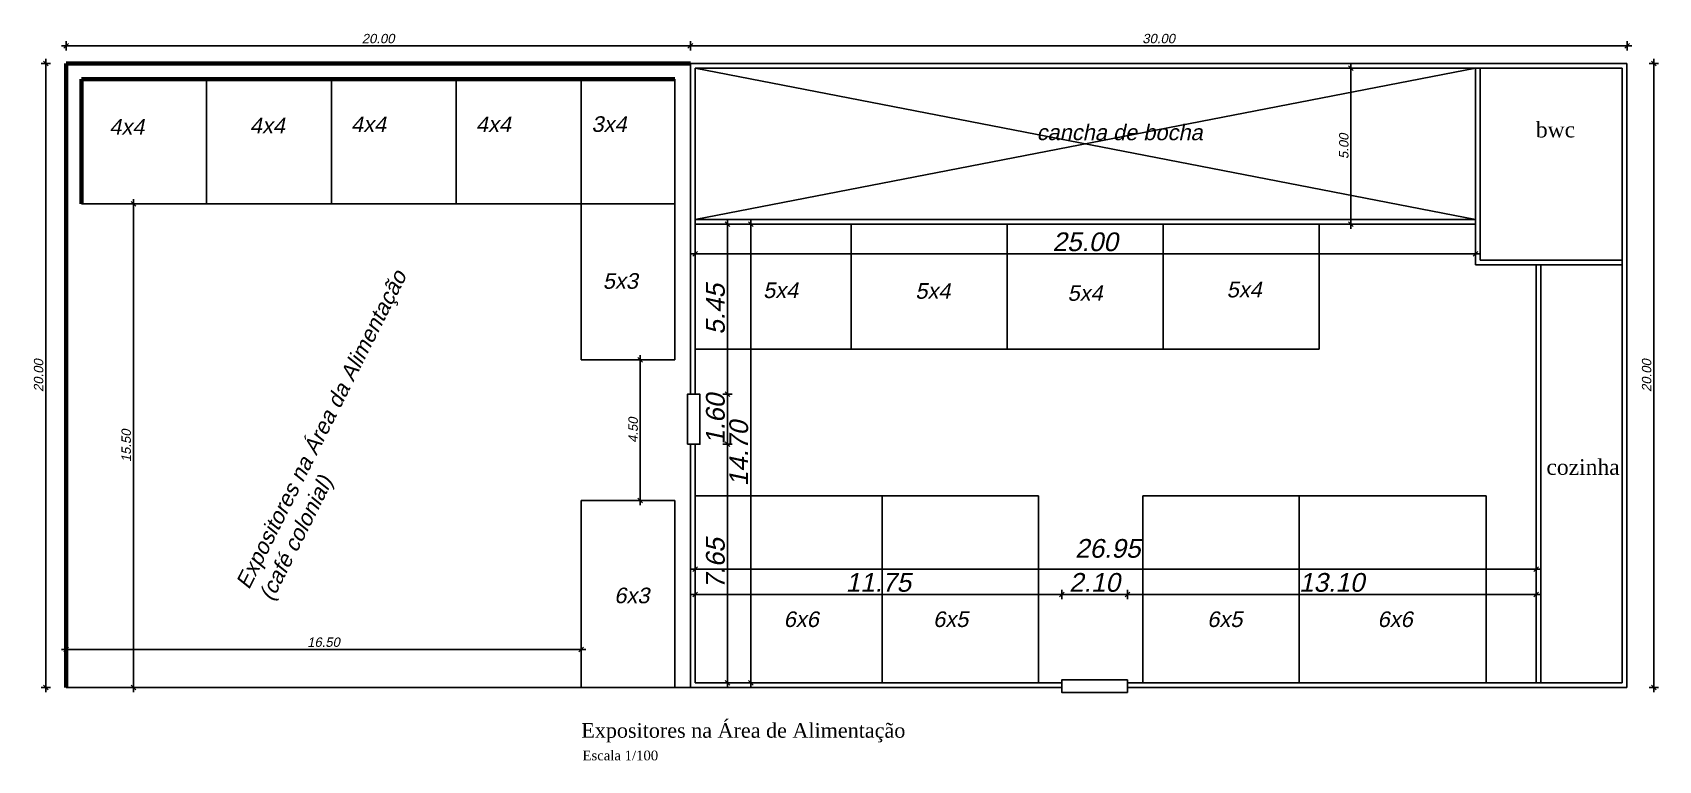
# Model space of a CAD drawing. Header units: metres. Extents: x 2113 to 5678, y -2764 to 956.
# Drawn here: x 3872.4 to 3924.5, y -1451 to -1427.7 of the extents above; entities that cross this region are included whole.
import ezdxf

# ---------------------------------------------------------------- set-up
doc = ezdxf.new("R2010")
doc.units = ezdxf.units.M
doc.header["$MEASUREMENT"] = 0
for name, color, linetype in [('COTASOK', 1, 'Continuous'), ('HACHURAS', 8, 'Continuous'), ('PAREDE', 7, 'Continuous')]:
    doc.layers.add(name, color=color, linetype=linetype)
doc.styles.add('JEF', font='times.ttf', dxfattribs={"height": 0.3})
doc.styles.add('ROMANS', font='romans.shx')
doc.styles.add('util2000', font='arial.ttf', dxfattribs={"oblique": 12.000028})
doc.dimstyles.new('int_1-50_m_MS_50', dxfattribs={"dimscale": 0.05, "dimtxt": 3, "dimasz": 1.5, "dimexe": 1, "dimexo": 0, "dimgap": 0.75, "dimtad": 1, "dimzin": 1, "dimdsep": 46, "dimtxsty": 'util2000', "dimblk": '_U2_SETA01', "dimcen": 1.5, "dimse1": 1, "dimse2": 1, "dimclrd": 1, "dimclre": 1, "dimclrt": 1, "dimazin": 3, "dimtfac": 1, "dimtix": 1, "dimtmove": 1, "dimatfit": 3, "dimldrblk": '_U2_SETA02', "dimfxl": 1, "dimtzin": 12, "dimarcsym": 0})

# ---------------------------------------------------------------- blocks, each defined once
blk = doc.blocks.new('_U2_SETA01')
at = {"color": 0}
for p, q in [((-1, 0), (1, 0)), ((0, -1), (0, 1))]:
    blk.add_line(p, q, dxfattribs=at)
blk.add_line((-0.5, -0.5), (0.5, 0.5))
blk = doc.blocks.new('*D615')
at = {"layer": 'Defpoints', "color": 0, "ltscale": 0.3, "transparency": 16777216}
for p in [(3893.479, -1428.136), (3873.479, -1428.707), (3893.479, -1428.669)]:
    blk.add_point(p, dxfattribs=at)
at = {"layer": 'PAREDE', "color": 1, "lineweight": -2, "ltscale": 0.3, "transparency": 16777216}
blk.add_line((3873.629, -1428.136), (3893.329, -1428.136), dxfattribs=at)
at = {"layer": 'PAREDE', "color": 1, "lineweight": -2, "ltscale": 0.3, "transparency": 16777216, "xscale": 0.15, "yscale": 0.15, "zscale": 0.15, "rotation": 180}
blk.add_blockref('_U2_SETA01', (3873.479, -1428.136), dxfattribs=at)
at = {"layer": 'PAREDE', "color": 1, "lineweight": -2, "ltscale": 0.3, "transparency": 16777216, "xscale": 0.15, "yscale": 0.15, "zscale": 0.15}
blk.add_blockref('_U2_SETA01', (3893.479, -1428.136), dxfattribs=at)
at = {"layer": 'PAREDE', "color": 1, "ltscale": 0.3, "transparency": 16777216, "insert": (3883.479, -1427.907), "char_height": 0.3, "attachment_point": 5, "style": 'util2000'}
blk.add_mtext('20.00', dxfattribs=at)
blk = doc.blocks.new('_U2_SETA02')
blk.add_solid([(-1, -0.17), (0, 0), (-1, 0.17)])
blk = doc.blocks.new('*D616')
at = {"layer": 'Defpoints', "color": 0, "ltscale": 0.3, "transparency": 16777216}
for p in [(3873.479, -1428.707), (3872.83, -1448.707), (3873.479, -1448.707)]:
    blk.add_point(p, dxfattribs=at)
at = {"layer": 'PAREDE', "color": 1, "lineweight": -2, "ltscale": 0.3, "transparency": 16777216}
blk.add_line((3872.83, -1428.857), (3872.83, -1448.557), dxfattribs=at)
at = {"layer": 'PAREDE', "color": 1, "lineweight": -2, "ltscale": 0.3, "transparency": 16777216, "xscale": 0.15, "yscale": 0.15, "zscale": 0.15}
for p, rotation in [((3872.83, -1428.707), 90), ((3872.83, -1448.707), 270)]:
    blk.add_blockref('_U2_SETA01', p, dxfattribs=dict(at, rotation=rotation))
at = {"layer": 'PAREDE', "color": 1, "ltscale": 0.3, "transparency": 16777216, "insert": (3872.602, -1438.707), "char_height": 0.3, "attachment_point": 5, "rotation": 90, "style": 'util2000'}
blk.add_mtext('20.00', dxfattribs=at)
blk = doc.blocks.new('*D617')
at = {"layer": 'Defpoints', "color": 0, "ltscale": 0.3, "transparency": 16777216}
for p in [(3923.489, -1428.136), (3893.479, -1428.707), (3923.489, -1428.707)]:
    blk.add_point(p, dxfattribs=at)
at = {"layer": 'PAREDE', "color": 1, "lineweight": -2, "ltscale": 0.3, "transparency": 16777216}
blk.add_line((3893.629, -1428.136), (3923.339, -1428.136), dxfattribs=at)
at = {"layer": 'PAREDE', "color": 1, "lineweight": -2, "ltscale": 0.3, "transparency": 16777216, "xscale": 0.15, "yscale": 0.15, "zscale": 0.15, "rotation": 180}
blk.add_blockref('_U2_SETA01', (3893.479, -1428.136), dxfattribs=at)
at = {"layer": 'PAREDE', "color": 1, "lineweight": -2, "ltscale": 0.3, "transparency": 16777216, "xscale": 0.15, "yscale": 0.15, "zscale": 0.15}
blk.add_blockref('_U2_SETA01', (3923.489, -1428.136), dxfattribs=at)
at = {"layer": 'PAREDE', "color": 1, "ltscale": 0.3, "transparency": 16777216, "insert": (3908.484, -1427.907), "char_height": 0.3, "attachment_point": 5, "style": 'util2000'}
blk.add_mtext('30.00', dxfattribs=at)
blk = doc.blocks.new('*D488')
at = {"layer": 'Defpoints', "color": 0, "ltscale": 0.3, "transparency": 16777216}
for p in [(3873.479, -1447.483), (3873.479, -1447.483), (3889.979, -1447.483)]:
    blk.add_point(p, dxfattribs=at)
at = {"layer": 'PAREDE', "color": 1, "lineweight": -2, "ltscale": 0.3, "transparency": 16777216}
blk.add_line((3889.829, -1447.483), (3873.629, -1447.483), dxfattribs=at)
at = {"layer": 'PAREDE', "color": 1, "lineweight": -2, "ltscale": 0.3, "transparency": 16777216, "xscale": 0.15, "yscale": 0.15, "zscale": 0.15, "rotation": 180}
blk.add_blockref('_U2_SETA01', (3873.479, -1447.483), dxfattribs=at)
at = {"layer": 'PAREDE', "color": 1, "lineweight": -2, "ltscale": 0.3, "transparency": 16777216, "xscale": 0.15, "yscale": 0.15, "zscale": 0.15}
blk.add_blockref('_U2_SETA01', (3889.979, -1447.483), dxfattribs=at)
at = {"layer": 'PAREDE', "color": 1, "ltscale": 0.3, "transparency": 16777216, "insert": (3881.729, -1447.255), "char_height": 0.3, "attachment_point": 5, "style": 'util2000'}
blk.add_mtext('16.50', dxfattribs=at)
blk = doc.blocks.new('*D618')
at = {"layer": 'Defpoints', "color": 0, "ltscale": 0.3, "transparency": 16777216}
for p in [(3891.479, -1438.207), (3891.479, -1442.707), (3891.876, -1442.707)]:
    blk.add_point(p, dxfattribs=at)
at = {"layer": 'PAREDE', "color": 1, "lineweight": -2, "ltscale": 0.3, "transparency": 16777216}
blk.add_line((3891.876, -1438.357), (3891.876, -1442.557), dxfattribs=at)
at = {"layer": 'PAREDE', "color": 1, "lineweight": -2, "ltscale": 0.3, "transparency": 16777216, "xscale": 0.15, "yscale": 0.15, "zscale": 0.15}
for p, rotation in [((3891.876, -1438.207), 90), ((3891.876, -1442.707), 270)]:
    blk.add_blockref('_U2_SETA01', p, dxfattribs=dict(at, rotation=rotation))
at = {"layer": 'PAREDE', "color": 1, "ltscale": 0.3, "transparency": 16777216, "insert": (3891.648, -1440.457), "char_height": 0.3, "attachment_point": 5, "rotation": 90, "style": 'util2000'}
blk.add_mtext('4.50', dxfattribs=at)
blk = doc.blocks.new('*D479')
at = {"layer": 'Defpoints', "color": 0, "ltscale": 0.3, "transparency": 16777216}
for p in [(3923.489, -1428.707), (3923.516, -1448.707), (3924.344, -1448.707)]:
    blk.add_point(p, dxfattribs=at)
at = {"layer": 'PAREDE', "color": 1, "lineweight": -2, "ltscale": 0.3, "transparency": 16777216}
blk.add_line((3924.344, -1428.857), (3924.344, -1448.557), dxfattribs=at)
at = {"layer": 'PAREDE', "color": 1, "lineweight": -2, "ltscale": 0.3, "transparency": 16777216, "xscale": 0.15, "yscale": 0.15, "zscale": 0.15}
for p, rotation in [((3924.344, -1428.707), 90), ((3924.344, -1448.707), 270)]:
    blk.add_blockref('_U2_SETA01', p, dxfattribs=dict(at, rotation=rotation))
at = {"layer": 'PAREDE', "color": 1, "ltscale": 0.3, "transparency": 16777216, "insert": (3924.116, -1438.707), "char_height": 0.3, "attachment_point": 5, "rotation": 90, "style": 'util2000'}
blk.add_mtext('20.00', dxfattribs=at)
blk = doc.blocks.new('*D579')
at = {"layer": 'Defpoints', "color": 0, "ltscale": 0.3, "transparency": 16777216}
for p in [(3914.643, -1428.857), (3915.103, -1428.857), (3915.103, -1433.857)]:
    blk.add_point(p, dxfattribs=at)
at = {"layer": 'PAREDE', "color": 1, "lineweight": -2, "ltscale": 0.3, "transparency": 16777216}
blk.add_line((3914.643, -1433.707), (3914.643, -1429.007), dxfattribs=at)
at = {"layer": 'PAREDE', "color": 1, "lineweight": -2, "ltscale": 0.3, "transparency": 16777216, "xscale": 0.15, "yscale": 0.15, "zscale": 0.15}
for p, rotation in [((3914.643, -1428.857), 90), ((3914.643, -1433.857), 270)]:
    blk.add_blockref('_U2_SETA01', p, dxfattribs=dict(at, rotation=rotation))
at = {"layer": 'PAREDE', "color": 1, "ltscale": 0.3, "transparency": 16777216, "insert": (3914.415, -1431.357), "char_height": 0.3, "attachment_point": 5, "rotation": 90, "style": 'util2000'}
blk.add_mtext('5.00', dxfattribs=at)
blk = doc.blocks.new('*D489')
at = {"layer": 'Defpoints', "color": 0, "ltscale": 0.3, "transparency": 16777216}
for p in [(3893.785, -1440.907), (3893.629, -1448.557), (3894.666, -1448.557)]:
    blk.add_point(p, dxfattribs=at)
at = {"layer": 'PAREDE', "color": 1, "lineweight": -2, "ltscale": 0.3, "transparency": 16777216}
blk.add_line((3894.666, -1441.057), (3894.666, -1448.407), dxfattribs=at)
at = {"layer": 'PAREDE', "color": 1, "lineweight": -2, "ltscale": 0.3, "transparency": 16777216, "xscale": 0.15, "yscale": 0.15, "zscale": 0.15}
for p, rotation in [((3894.666, -1440.907), 90), ((3894.666, -1448.557), 270)]:
    blk.add_blockref('_U2_SETA01', p, dxfattribs=dict(at, rotation=rotation))
at = {"layer": 'PAREDE', "color": 1, "ltscale": 0.3, "transparency": 16777216, "insert": (3894.284, -1444.732), "char_height": 0.3, "attachment_point": 5, "rotation": 90, "style": 'util2000'}
blk.add_mtext('{\\H2x;7.65}', dxfattribs=at)
blk = doc.blocks.new('*D490')
at = {"layer": 'Defpoints', "color": 0, "ltscale": 0.3, "transparency": 16777216}
for p in [(3893.785, -1439.307), (3894.666, -1439.307), (3893.785, -1440.907)]:
    blk.add_point(p, dxfattribs=at)
at = {"layer": 'PAREDE', "color": 1, "lineweight": -2, "ltscale": 0.3, "transparency": 16777216}
for p, q in [((3894.666, -1439.157), (3894.666, -1439.007)), ((3894.666, -1440.907), (3894.666, -1439.307)), ((3894.666, -1441.057), (3894.666, -1441.207))]:
    blk.add_line(p, q, dxfattribs=at)
at = {"layer": 'PAREDE', "color": 1, "lineweight": -2, "ltscale": 0.3, "transparency": 16777216, "xscale": 0.15, "yscale": 0.15, "zscale": 0.15}
for p, rotation in [((3894.666, -1439.307), 270), ((3894.666, -1440.907), 90)]:
    blk.add_blockref('_U2_SETA01', p, dxfattribs=dict(at, rotation=rotation))
at = {"layer": 'PAREDE', "color": 1, "ltscale": 0.3, "transparency": 16777216, "insert": (3894.284, -1440.107), "char_height": 0.3, "attachment_point": 5, "rotation": 90, "style": 'util2000'}
blk.add_mtext('{\\H2x;1.60}', dxfattribs=at)
blk = doc.blocks.new('*D491')
at = {"layer": 'Defpoints', "color": 0, "ltscale": 0.3, "transparency": 16777216}
for p in [(3893.785, -1433.857), (3894.666, -1433.857), (3893.785, -1439.307)]:
    blk.add_point(p, dxfattribs=at)
at = {"layer": 'PAREDE', "color": 1, "lineweight": -2, "ltscale": 0.3, "transparency": 16777216}
blk.add_line((3894.666, -1439.157), (3894.666, -1434.007), dxfattribs=at)
at = {"layer": 'PAREDE', "color": 1, "lineweight": -2, "ltscale": 0.3, "transparency": 16777216, "xscale": 0.15, "yscale": 0.15, "zscale": 0.15}
for p, rotation in [((3894.666, -1433.857), 90), ((3894.666, -1439.307), 270)]:
    blk.add_blockref('_U2_SETA01', p, dxfattribs=dict(at, rotation=rotation))
at = {"layer": 'PAREDE', "color": 1, "ltscale": 0.3, "transparency": 16777216, "insert": (3894.286, -1436.582), "char_height": 0.3, "attachment_point": 5, "rotation": 90, "style": 'util2000'}
blk.add_mtext('{\\H2x;5.45}', dxfattribs=at)
blk = doc.blocks.new('*D492')
at = {"layer": 'Defpoints', "color": 0, "ltscale": 0.3, "transparency": 16777216}
for p in [(3905.379, -1445.692), (3907.479, -1445.692), (3907.479, -1445.722)]:
    blk.add_point(p, dxfattribs=at)
at = {"layer": 'PAREDE', "color": 1, "lineweight": -2, "ltscale": 0.3, "transparency": 16777216}
blk.add_line((3905.529, -1445.722), (3907.329, -1445.722), dxfattribs=at)
at = {"layer": 'PAREDE', "color": 1, "lineweight": -2, "ltscale": 0.3, "transparency": 16777216, "xscale": 0.15, "yscale": 0.15, "zscale": 0.15, "rotation": 180}
blk.add_blockref('_U2_SETA01', (3905.379, -1445.722), dxfattribs=at)
at = {"layer": 'PAREDE', "color": 1, "lineweight": -2, "ltscale": 0.3, "transparency": 16777216, "xscale": 0.15, "yscale": 0.15, "zscale": 0.15}
blk.add_blockref('_U2_SETA01', (3907.479, -1445.722), dxfattribs=at)
at = {"layer": 'PAREDE', "color": 1, "ltscale": 0.3, "transparency": 16777216, "insert": (3906.429, -1445.341), "char_height": 0.3, "attachment_point": 5, "style": 'util2000'}
blk.add_mtext('{\\H2x;2.10}', dxfattribs=at)
blk = doc.blocks.new('*D493')
at = {"layer": 'Defpoints', "color": 0, "ltscale": 0.3, "transparency": 16777216}
for p in [(3895.414, -1433.857), (3896.208, -1433.857), (3896.208, -1448.557)]:
    blk.add_point(p, dxfattribs=at)
at = {"layer": 'PAREDE', "color": 1, "lineweight": -2, "ltscale": 0.3, "transparency": 16777216}
blk.add_line((3895.414, -1448.407), (3895.414, -1434.007), dxfattribs=at)
at = {"layer": 'PAREDE', "color": 1, "lineweight": -2, "ltscale": 0.3, "transparency": 16777216, "xscale": 0.15, "yscale": 0.15, "zscale": 0.15}
for p, rotation in [((3895.414, -1433.857), 90), ((3895.414, -1448.557), 270)]:
    blk.add_blockref('_U2_SETA01', p, dxfattribs=dict(at, rotation=rotation))
at = {"layer": 'PAREDE', "color": 1, "ltscale": 0.3, "transparency": 16777216, "insert": (3895.033, -1441.207), "char_height": 0.3, "attachment_point": 5, "rotation": 90, "style": 'util2000'}
blk.add_mtext('{\\H2x;14.70}', dxfattribs=at)
blk = doc.blocks.new('*D494')
at = {"layer": 'Defpoints', "color": 0, "ltscale": 0.3, "transparency": 16777216}
for p in [(3893.629, -1445.249), (3905.379, -1445.722), (3905.379, -1448.464)]:
    blk.add_point(p, dxfattribs=at)
at = {"layer": 'PAREDE', "color": 1, "lineweight": -2, "ltscale": 0.3, "transparency": 16777216}
blk.add_line((3893.779, -1445.722), (3905.229, -1445.722), dxfattribs=at)
at = {"layer": 'PAREDE', "color": 1, "lineweight": -2, "ltscale": 0.3, "transparency": 16777216, "xscale": 0.15, "yscale": 0.15, "zscale": 0.15, "rotation": 180}
blk.add_blockref('_U2_SETA01', (3893.629, -1445.722), dxfattribs=at)
at = {"layer": 'PAREDE', "color": 1, "lineweight": -2, "ltscale": 0.3, "transparency": 16777216, "xscale": 0.15, "yscale": 0.15, "zscale": 0.15}
blk.add_blockref('_U2_SETA01', (3905.379, -1445.722), dxfattribs=at)
at = {"layer": 'PAREDE', "color": 1, "ltscale": 0.3, "transparency": 16777216, "insert": (3899.504, -1445.341), "char_height": 0.3, "attachment_point": 5, "style": 'util2000'}
blk.add_mtext('{\\H2x;11.75}', dxfattribs=at)
blk = doc.blocks.new('*D495')
at = {"layer": 'Defpoints', "color": 0, "ltscale": 0.3, "transparency": 16777216}
for p in [(3920.576, -1445.722), (3920.576, -1447.905), (3907.479, -1448.464)]:
    blk.add_point(p, dxfattribs=at)
at = {"layer": 'PAREDE', "color": 1, "lineweight": -2, "ltscale": 0.3, "transparency": 16777216}
blk.add_line((3907.629, -1445.722), (3920.426, -1445.722), dxfattribs=at)
at = {"layer": 'PAREDE', "color": 1, "lineweight": -2, "ltscale": 0.3, "transparency": 16777216, "xscale": 0.15, "yscale": 0.15, "zscale": 0.15, "rotation": 180}
blk.add_blockref('_U2_SETA01', (3907.479, -1445.722), dxfattribs=at)
at = {"layer": 'PAREDE', "color": 1, "lineweight": -2, "ltscale": 0.3, "transparency": 16777216, "xscale": 0.15, "yscale": 0.15, "zscale": 0.15}
blk.add_blockref('_U2_SETA01', (3920.576, -1445.722), dxfattribs=at)
at = {"layer": 'PAREDE', "color": 1, "ltscale": 0.3, "transparency": 16777216, "insert": (3914.028, -1445.341), "char_height": 0.3, "attachment_point": 5, "style": 'util2000'}
blk.add_mtext('{\\H2x;13.10}', dxfattribs=at)
blk = doc.blocks.new('*D496')
at = {"layer": 'Defpoints', "color": 0, "ltscale": 0.3, "transparency": 16777216}
for p in [(3920.576, -1444.912), (3893.629, -1445.181), (3920.576, -1445.181)]:
    blk.add_point(p, dxfattribs=at)
at = {"layer": 'PAREDE', "color": 1, "lineweight": -2, "ltscale": 0.3, "transparency": 16777216}
blk.add_line((3893.779, -1444.912), (3920.426, -1444.912), dxfattribs=at)
at = {"layer": 'PAREDE', "color": 1, "lineweight": -2, "ltscale": 0.3, "transparency": 16777216, "xscale": 0.15, "yscale": 0.15, "zscale": 0.15, "rotation": 180}
blk.add_blockref('_U2_SETA01', (3893.629, -1444.912), dxfattribs=at)
at = {"layer": 'PAREDE', "color": 1, "lineweight": -2, "ltscale": 0.3, "transparency": 16777216, "xscale": 0.15, "yscale": 0.15, "zscale": 0.15}
blk.add_blockref('_U2_SETA01', (3920.576, -1444.912), dxfattribs=at)
at = {"layer": 'PAREDE', "color": 1, "ltscale": 0.3, "transparency": 16777216, "insert": (3906.853, -1444.251), "char_height": 0.3, "attachment_point": 5, "style": 'util2000'}
blk.add_mtext('{\\H2x;26.95}', dxfattribs=at)
blk = doc.blocks.new('*D497')
at = {"layer": 'Defpoints', "color": 0, "ltscale": 0.3, "transparency": 16777216}
for p in [(3893.629, -1433.857), (3918.629, -1433.857), (3918.629, -1434.805)]:
    blk.add_point(p, dxfattribs=at)
at = {"layer": 'PAREDE', "color": 1, "lineweight": -2, "ltscale": 0.3, "transparency": 16777216}
blk.add_line((3893.779, -1434.805), (3918.479, -1434.805), dxfattribs=at)
at = {"layer": 'PAREDE', "color": 1, "lineweight": -2, "ltscale": 0.3, "transparency": 16777216, "xscale": 0.15, "yscale": 0.15, "zscale": 0.15, "rotation": 180}
blk.add_blockref('_U2_SETA01', (3893.629, -1434.805), dxfattribs=at)
at = {"layer": 'PAREDE', "color": 1, "lineweight": -2, "ltscale": 0.3, "transparency": 16777216, "xscale": 0.15, "yscale": 0.15, "zscale": 0.15}
blk.add_blockref('_U2_SETA01', (3918.629, -1434.805), dxfattribs=at)
at = {"layer": 'PAREDE', "color": 1, "ltscale": 0.3, "transparency": 16777216, "insert": (3906.129, -1434.423), "char_height": 0.3, "attachment_point": 5, "style": 'util2000'}
blk.add_mtext('{\\H2x;25.00}', dxfattribs=at)
blk = doc.blocks.new('*D501')
at = {"layer": 'Defpoints', "color": 0, "ltscale": 0.3, "transparency": 16777216}
for p in [(3875.457, -1433.207), (3875.636, -1433.207), (3875.457, -1448.707)]:
    blk.add_point(p, dxfattribs=at)
at = {"layer": 'PAREDE', "color": 1, "lineweight": -2, "ltscale": 0.3, "transparency": 16777216}
blk.add_line((3875.636, -1448.557), (3875.636, -1433.357), dxfattribs=at)
at = {"layer": 'PAREDE', "color": 1, "lineweight": -2, "ltscale": 0.3, "transparency": 16777216, "xscale": 0.15, "yscale": 0.15, "zscale": 0.15}
for p, rotation in [((3875.636, -1433.207), 90), ((3875.636, -1448.707), 270)]:
    blk.add_blockref('_U2_SETA01', p, dxfattribs=dict(at, rotation=rotation))
at = {"layer": 'PAREDE', "color": 1, "ltscale": 0.3, "transparency": 16777216, "insert": (3875.408, -1440.957), "char_height": 0.3, "attachment_point": 5, "rotation": 90, "style": 'util2000'}
blk.add_mtext('15.50', dxfattribs=at)

msp = doc.modelspace()

# ---------------------------------------------------------------- linework, layer by layer
at = {"layer": 'HACHURAS'}
msp.add_line((3893.518, -1448.707), (3873.479, -1448.707), dxfattribs=at)
at = {"layer": 'PAREDE', "lineweight": 80}
for p, q in [((3893.479, -1428.707), (3873.479, -1428.707)), ((3873.479, -1428.707), (3873.479, -1448.707)), ((3892.979, -1429.207), (3873.979, -1429.207)), ((3873.979, -1429.207), (3873.979, -1433.207))]:
    msp.add_line(p, q, dxfattribs=at)
at = {"layer": 'PAREDE'}
for p, q in [((3893.479, -1428.707), (3893.479, -1439.307)), ((3923.479, -1428.707), (3893.479, -1428.707)), ((3923.479, -1448.707), (3923.479, -1428.707)), ((3877.979, -1429.207), (3877.979, -1433.207)), ((3881.979, -1429.207), (3881.979, -1433.207)), ((3885.979, -1429.207), (3885.979, -1433.207)), ((3889.979, -1429.207), (3889.979, -1433.207)), ((3892.979, -1429.207), (3892.979, -1438.207)), ((3893.629, -1428.857), (3893.629, -1439.307)), ((3923.329, -1428.857), (3893.629, -1428.857)), ((3893.629, -1428.857), (3918.629, -1433.707)), ((3918.629, -1428.857), (3893.629, -1433.707)), ((3918.629, -1435.157), (3918.629, -1428.857)), ((3918.779, -1435.007), (3918.779, -1428.857)), ((3923.329, -1448.557), (3923.329, -1428.857)), ((3892.979, -1433.207), (3873.979, -1433.207)), ((3889.979, -1433.207), (3889.979, -1438.207)), ((3918.629, -1433.707), (3893.629, -1433.707)), ((3918.629, -1433.707), (3893.629, -1433.707)), ((3918.629, -1433.857), (3893.629, -1433.857)), ((3918.629, -1433.857), (3893.629, -1433.857)), ((3898.629, -1433.857), (3898.629, -1437.857)), ((3903.629, -1433.857), (3903.629, -1437.857)), ((3908.629, -1433.857), (3908.629, -1437.857)), ((3913.629, -1433.857), (3913.629, -1437.857)), ((3923.329, -1435.007), (3918.779, -1435.007)), ((3923.329, -1435.157), (3918.629, -1435.157)), ((3920.576, -1448.557), (3920.576, -1435.157)), ((3920.726, -1448.557), (3920.726, -1435.157)), ((3913.629, -1437.857), (3893.629, -1437.857)), ((3892.979, -1438.207), (3889.979, -1438.207)), ((3893.479, -1440.907), (3893.479, -1448.707)), ((3893.629, -1440.907), (3893.629, -1448.557)), ((3892.979, -1442.707), (3889.979, -1442.707)), ((3889.979, -1442.707), (3889.979, -1448.707)), ((3892.979, -1442.707), (3892.979, -1448.707)), ((3893.629, -1442.557), (3904.629, -1442.557)), ((3899.629, -1442.557), (3899.629, -1448.557)), ((3904.629, -1442.557), (3904.629, -1448.557)), ((3907.979, -1442.557), (3907.979, -1448.557)), ((3918.979, -1442.557), (3907.979, -1442.557)), ((3912.979, -1442.557), (3912.979, -1448.557)), ((3918.979, -1448.557), (3918.979, -1442.557)), ((3893.629, -1448.557), (3905.379, -1448.557)), ((3907.479, -1448.557), (3923.329, -1448.557)), ((3893.479, -1448.707), (3905.379, -1448.707)), ((3907.479, -1448.707), (3923.479, -1448.707))]:
    msp.add_line(p, q, dxfattribs=at)
for points in [[(3893.385, -1440.907), (3893.785, -1440.907), (3893.785, -1439.307), (3893.385, -1439.307)], [(3907.479, -1448.864), (3907.479, -1448.464), (3905.379, -1448.464), (3905.379, -1448.864)]]:
    msp.add_lwpolyline(points, close=True, dxfattribs=at)

# ---------------------------------------------------------------- texts
at = {"layer": 'COTASOK', "style": 'JEF'}
msp.add_text('Expositores na Área de Alimentação', height=0.46875, dxfattribs=at).set_placement((3889.987, -1450.316))
at = {"layer": 'COTASOK', "insert": (3890.024, -1450.728), "char_height": 0.3125, "width": 11.83437, "attachment_point": 1, "style": 'JEF'}
msp.add_mtext('Escala 1/100', dxfattribs=at)
at = {"layer": 'PAREDE', "color": 1, "char_height": 0.5, "attachment_point": 7, "rotation": 359.9678, "style": 'util2000'}
for s, insert in [('{\\f@Arial Unicode MS|b0|i0|c0|p34;\\C256;4x4}', (3874.863, -1430.985)), ('{\\f@Arial Unicode MS|b0|i0|c0|p34;\\C256;4x4}', (3879.366, -1430.944)), ('{\\f@Arial Unicode MS|b0|i0|c0|p34;\\C256;4x4}', (3882.608, -1430.903)), ('{\\f@Arial Unicode MS|b0|i0|c0|p34;\\C256;4x4}', (3886.608, -1430.903)), ('{\\f@Arial Unicode MS|b0|i0|c0|p34;\\C256;3x4}', (3890.312, -1430.903)), ('{\\f@Arial Unicode MS|b0|i0|c0|p34;\\C256;cancha de bocha}', (3904.571, -1431.168)), ('{\\f@Arial Unicode MS|b0|i0|c0|p34;\\C256;5x3}', (3890.673, -1435.932)), ('{\\f@Arial Unicode MS|b0|i0|c0|p34;\\C256;5x4}', (3895.809, -1436.23)), ('{\\f@Arial Unicode MS|b0|i0|c0|p34;\\C256;5x4}', (3900.686, -1436.252)), ('{\\f@Arial Unicode MS|b0|i0|c0|p34;\\C256;5x4}', (3905.562, -1436.318)), ('{\\f@Arial Unicode MS|b0|i0|c0|p34;\\C256;5x4}', (3910.659, -1436.208)), ('{\\f@Arial Unicode MS|b0|i0|c0|p34;\\C256;6x3}', (3891.04, -1446.012)), ('{\\f@Arial Unicode MS|b0|i0|c0|p34;\\C256;6x6}', (3896.467, -1446.774)), ('{\\f@Arial Unicode MS|b0|i0|c0|p34;\\C256;6x5}', (3901.256, -1446.774)), ('{\\f@Arial Unicode MS|b0|i0|c0|p34;\\C256;6x5}', (3910.037, -1446.774)), ('{\\f@Arial Unicode MS|b0|i0|c0|p34;\\C256;6x6}', (3915.493, -1446.774))]:
    msp.add_mtext(s, dxfattribs=dict(at, insert=insert))
at = {"layer": 'PAREDE', "char_height": 0.5, "width": 1.28891, "attachment_point": 1, "rotation": 0, "style": 'ROMANS'}
for s, insert in [('{\\fTimes New Roman|b0|i0|c0|p18;bwc}', (3920.566, -1430.574)), ('{\\fTimes New Roman|b0|i0|c0|p18;bwc}', (3920.566, -1430.574)), ('{\\fTimes New Roman|b0|i0|c0|p18;cozinha}', (3920.904, -1441.389))]:
    msp.add_mtext(s, dxfattribs=dict(at, insert=insert))
at = {"layer": 'PAREDE', "color": 1, "insert": (3880.218, -1446.037), "char_height": 0.5, "width": 21.69435, "attachment_point": 7, "rotation": 63.342, "style": 'util2000'}
msp.add_mtext('{\\f@Arial Unicode MS|b0|i0|c0|p34;\\C256;Expositores na Área da Alimentação\\P(café colonial)}', dxfattribs=at)

# ---------------------------------------------------------------- dimensions: what is measured, and where the dimension line sits
at = {"layer": 'PAREDE', "ltscale": 0.3}
for base, p1, p2, picture, middle in [((3893.479, -1428.136), (3873.479, -1428.707), (3893.479, -1428.669), '*D615', (3883.479, -1427.907)), ((3873.479, -1447.483), (3889.979, -1447.483), (3873.479, -1447.483), '*D488', (3881.729, -1447.255))]:
    dim = msp.add_linear_dim(base=base, p1=p1, p2=p2, dimstyle='int_1-50_m_MS_50', override={"dimscale": 0.1}, dxfattribs=at)
    dim.commit()
    dim.dimension.update_dxf_attribs({"geometry": picture, "text_midpoint": middle})
for base, p1, p2, text, picture, middle in [((3923.489, -1428.136), (3893.479, -1428.707), (3923.489, -1428.707), '30.00', '*D617', (3908.484, -1427.907)), ((3918.629, -1434.805), (3893.629, -1433.857), (3918.629, -1433.857), '{\\H2x;<>}', '*D497', (3906.129, -1434.423)), ((3905.379, -1445.722), (3893.629, -1445.249), (3905.379, -1448.464), '{\\H2x;<>}', '*D494', (3899.504, -1445.341)), ((3907.479, -1445.722), (3905.379, -1445.692), (3907.479, -1445.692), '{\\H2x;<>}', '*D492', (3906.429, -1445.341)), ((3920.576, -1445.722), (3907.479, -1448.464), (3920.576, -1447.905), '{\\H2x;<>}', '*D495', (3914.028, -1445.341))]:
    dim = msp.add_linear_dim(base=base, p1=p1, p2=p2, text=text, dimstyle='int_1-50_m_MS_50', override={"dimscale": 0.1}, dxfattribs=at)
    dim.commit()
    dim.dimension.update_dxf_attribs({"geometry": picture, "text_midpoint": middle})
for base, p1, p2, picture, middle in [((3872.83, -1448.707), (3873.479, -1428.707), (3873.479, -1448.707), '*D616', (3872.602, -1438.707)), ((3914.643, -1428.857), (3915.103, -1433.857), (3915.103, -1428.857), '*D579', (3914.415, -1431.357)), ((3924.344, -1448.707), (3923.489, -1428.707), (3923.516, -1448.707), '*D479', (3924.116, -1438.707)), ((3875.636, -1433.207), (3875.457, -1448.707), (3875.457, -1433.207), '*D501', (3875.408, -1440.957)), ((3891.876, -1442.707), (3891.479, -1438.207), (3891.479, -1442.707), '*D618', (3891.648, -1440.457))]:
    dim = msp.add_linear_dim(base=base, p1=p1, p2=p2, angle=90, dimstyle='int_1-50_m_MS_50', override={"dimscale": 0.1}, dxfattribs=at)
    dim.commit()
    dim.dimension.update_dxf_attribs({"geometry": picture, "text_midpoint": middle})
for base, p1, p2, picture, middle in [((3894.666, -1433.857), (3893.785, -1439.307), (3893.785, -1433.857), '*D491', (3894.286, -1436.582)), ((3895.414, -1433.857), (3896.208, -1448.557), (3896.208, -1433.857), '*D493', (3895.033, -1441.207)), ((3894.666, -1439.307), (3893.785, -1440.907), (3893.785, -1439.307), '*D490', (3894.284, -1440.107)), ((3894.666, -1448.557), (3893.785, -1440.907), (3893.629, -1448.557), '*D489', (3894.284, -1444.732))]:
    dim = msp.add_linear_dim(base=base, p1=p1, p2=p2, angle=90, text='{\\H2x;<>}', dimstyle='int_1-50_m_MS_50', override={"dimscale": 0.1}, dxfattribs=at)
    dim.commit()
    dim.dimension.update_dxf_attribs({"geometry": picture, "text_midpoint": middle})
dim = msp.add_linear_dim(base=(3920.576, -1444.912), p1=(3893.629, -1445.181), p2=(3920.576, -1445.181), text='{\\H2x;<>}', dimstyle='int_1-50_m_MS_50', override={"dimscale": 0.1}, dxfattribs=at)
dim.commit()
dim.dimension.update_dxf_attribs({"geometry": '*D496', "text_midpoint": (3906.853, -1444.633), "dimtype": 160})

doc.saveas('drawing.dxf')
